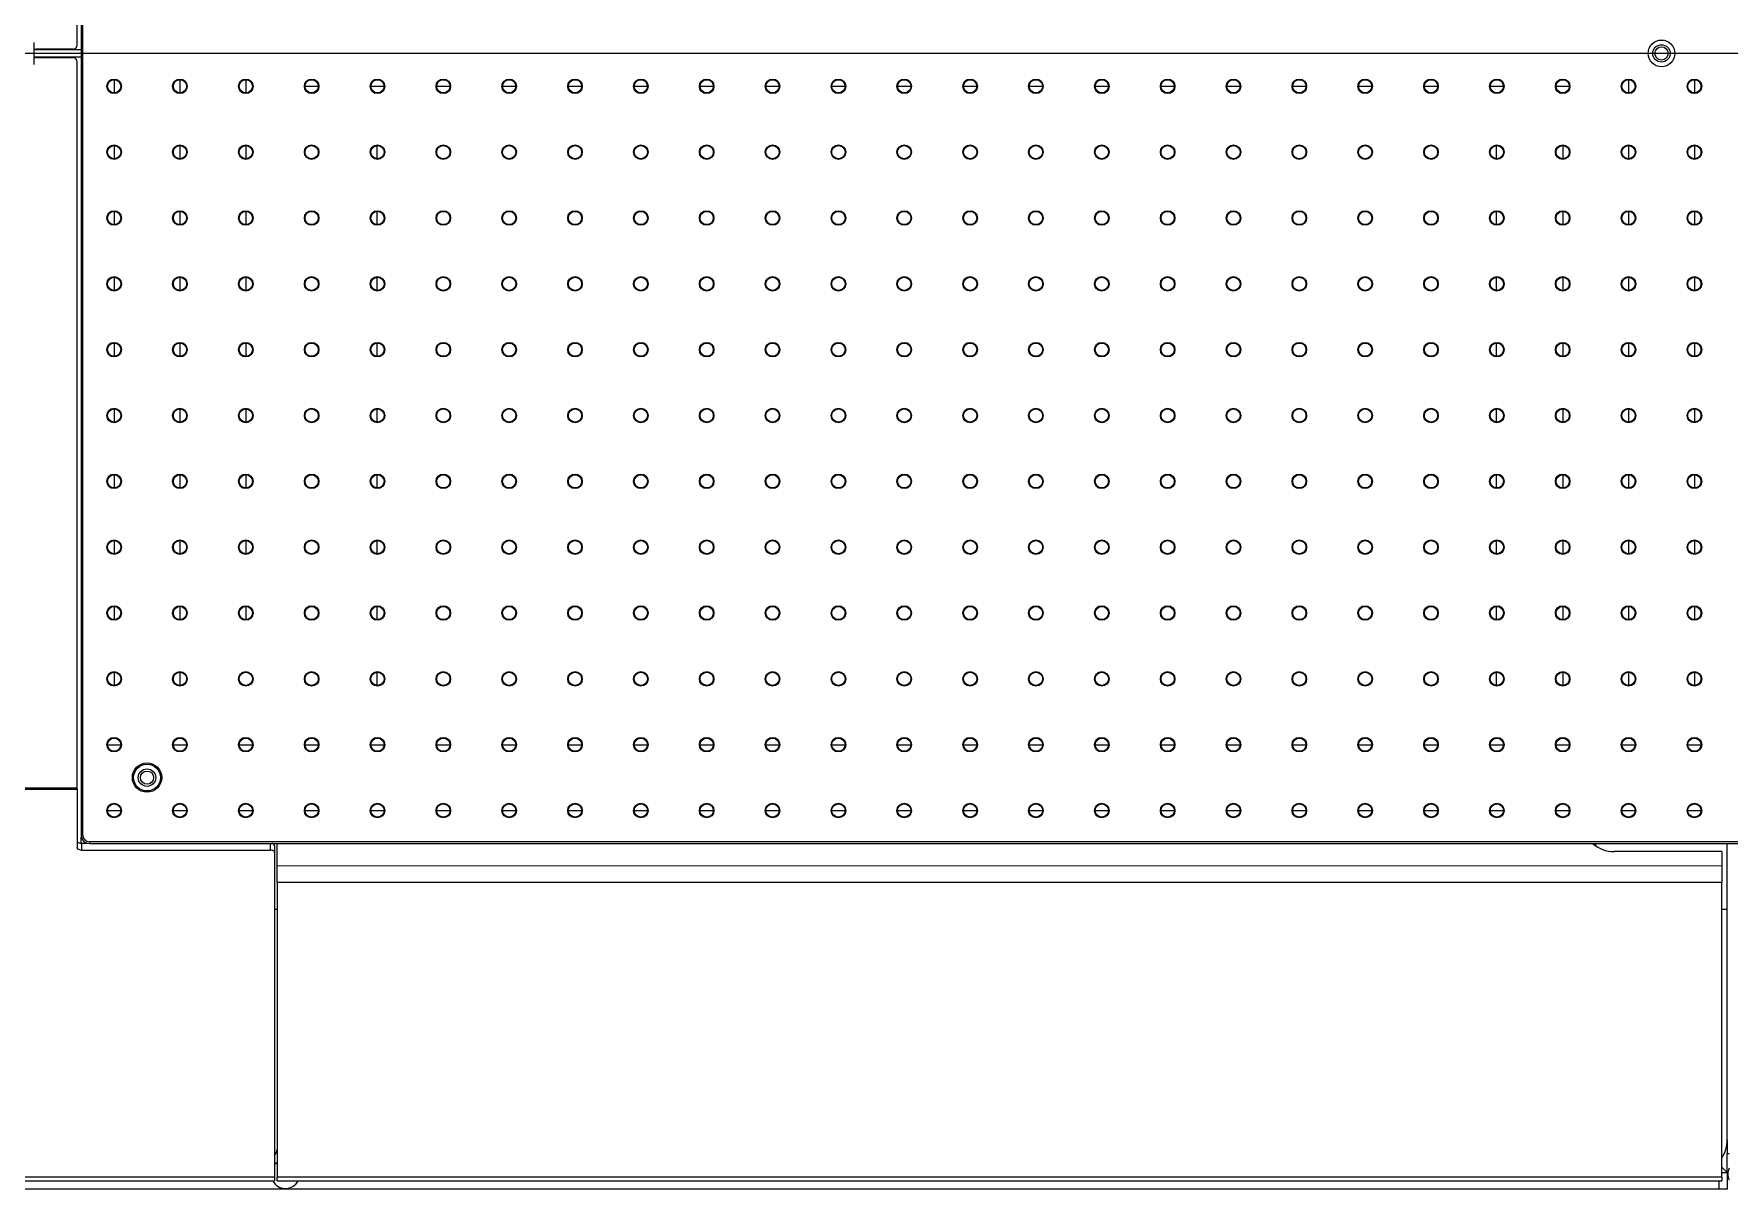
# Model space of a CAD drawing. Header units: millimetres. Extents: x -2048 to 999, y -438 to 438.
# Drawn here: x -291 to 363, y -438 to 8 of the extents above; entities that cross this region are included whole.
import ezdxf
from ezdxf.lldxf.tags import DXFTag

# ---------------------------------------------------------------- set-up
doc = ezdxf.new("R2010")
doc.units = ezdxf.units.MM
doc.layers.add('LGV', color=4, linetype='Continuous')
doc.layers.add('Refrence', color=6, linetype='Continuous')
tags = doc.linetypes.add('CENTERX2', pattern=[20.32, 12.7, -2.54, 2.54, -2.54]).pattern_tags.tags
tags[10:11] = [DXFTag(74, 4), DXFTag(75, 0), DXFTag(340, '0'), DXFTag(46, 1.0), DXFTag(50, 0.0), DXFTag(44, 0.0), DXFTag(45, 0.0)]
tags[8:9] = [DXFTag(74, 4), DXFTag(75, 0), DXFTag(340, '0'), DXFTag(46, 1.0), DXFTag(50, 0.0), DXFTag(44, 0.0), DXFTag(45, 0.0)]
tags[6:7] = [DXFTag(74, 4), DXFTag(75, 0), DXFTag(340, '0'), DXFTag(46, 1.0), DXFTag(50, 0.0), DXFTag(44, 0.0), DXFTag(45, 0.0)]
tags[4:5] = [DXFTag(74, 4), DXFTag(75, 0), DXFTag(340, '0'), DXFTag(46, 1.0), DXFTag(50, 0.0), DXFTag(44, 0.0), DXFTag(45, 0.0)]

msp = doc.modelspace()

# ---------------------------------------------------------------- linework, layer by layer
at = {"layer": 'LGV', "linetype": 'Continuous', "lineweight": 15}
for p, q in [((-272.42, 301.62), (-272.42, -301.62)), ((-271.78, -301.62), (-271.78, 301.62)), ((-273.95, 3.19), (-273.95, 283.33)), ((-275.55, 1.59), (-289.62, 1.59)), ((-289.62, 1.59), (-289.62, 1.59)), ((-278.71, 1.32), (-278.71, 1.59)), ((-289.62, -1.59), (-275.55, -1.59)), ((-289.62, -1.59), (-289.62, -1.59)), ((-278.71, -1.59), (-278.71, -1.32)), ((-273.95, -283.33), (-273.95, -3.19)), ((-259.71, -10.15), (-259.71, -15.25)), ((-234.31, -10.15), (-234.31, -15.25)), ((-208.91, -10.15), (-208.91, -15.25)), ((-186.07, -12.7), (-180.96, -12.7)), ((-160.67, -12.7), (-155.56, -12.7)), ((-135.27, -12.7), (-130.16, -12.7)), ((-109.87, -12.7), (-104.76, -12.7)), ((-84.47, -12.7), (-79.36, -12.7)), ((-59.07, -12.7), (-53.96, -12.7)), ((-33.67, -12.7), (-28.56, -12.7)), ((-8.27, -12.7), (-3.16, -12.7)), ((17.13, -12.7), (22.24, -12.7)), ((42.53, -12.7), (47.64, -12.7)), ((67.93, -12.7), (73.04, -12.7)), ((93.33, -12.7), (98.44, -12.7)), ((118.73, -12.7), (123.84, -12.7)), ((144.13, -12.7), (149.24, -12.7)), ((169.53, -12.7), (174.64, -12.7)), ((194.93, -12.7), (200.04, -12.7)), ((220.33, -12.7), (225.44, -12.7)), ((245.73, -12.7), (250.84, -12.7)), ((271.13, -12.7), (276.24, -12.7)), ((296.53, -12.7), (301.64, -12.7)), ((324.49, -10.15), (324.49, -15.25)), ((349.88, -10.15), (349.88, -15.25)), ((-259.71, -35.55), (-259.71, -40.65)), ((-234.31, -35.55), (-234.31, -40.65)), ((-208.91, -35.55), (-208.91, -40.65)), ((-158.31, -35.55), (-158.31, -40.65)), ((273.49, -40.65), (273.49, -35.55)), ((299.08, -35.55), (299.08, -40.65)), ((324.49, -35.55), (324.49, -40.65)), ((349.88, -35.55), (349.88, -40.65)), ((-259.71, -60.95), (-259.71, -66.05)), ((-234.31, -60.95), (-234.31, -66.05)), ((-208.91, -60.95), (-208.91, -66.05)), ((-158.31, -60.95), (-158.31, -66.05)), ((273.49, -66.05), (273.49, -60.95)), ((299.08, -60.95), (299.08, -66.05)), ((324.49, -60.95), (324.49, -66.05)), ((349.88, -60.95), (349.88, -66.05)), ((-259.71, -86.35), (-259.71, -91.45)), ((-234.31, -86.35), (-234.31, -91.45)), ((-208.91, -86.35), (-208.91, -91.45)), ((-158.31, -86.35), (-158.31, -91.45)), ((273.49, -91.45), (273.49, -86.35)), ((299.08, -86.35), (299.08, -91.45)), ((324.49, -86.35), (324.49, -91.45)), ((349.88, -86.35), (349.88, -91.45)), ((-259.71, -111.75), (-259.71, -116.85)), ((-234.31, -111.75), (-234.31, -116.85)), ((-208.91, -111.75), (-208.91, -116.85)), ((-158.31, -111.75), (-158.31, -116.85)), ((273.49, -116.85), (273.49, -111.75)), ((299.08, -111.75), (299.08, -116.85)), ((324.49, -111.75), (324.49, -116.85)), ((349.88, -111.75), (349.88, -116.85)), ((-259.71, -137.15), (-259.71, -142.25)), ((-234.31, -137.15), (-234.31, -142.25)), ((-208.91, -137.15), (-208.91, -142.25)), ((-158.31, -137.15), (-158.31, -142.25)), ((273.49, -142.25), (273.49, -137.15)), ((299.08, -137.15), (299.08, -142.25)), ((324.49, -137.15), (324.49, -142.25)), ((349.88, -137.15), (349.88, -142.25)), ((-259.71, -162.55), (-259.71, -167.65)), ((-234.31, -162.55), (-234.31, -167.65)), ((-208.91, -162.55), (-208.91, -167.65)), ((-158.31, -162.55), (-158.31, -167.65)), ((273.49, -167.65), (273.49, -162.55)), ((299.08, -162.55), (299.08, -167.65)), ((324.49, -162.55), (324.49, -167.65)), ((349.88, -162.55), (349.88, -167.65)), ((-259.71, -187.95), (-259.71, -193.05)), ((-234.31, -187.95), (-234.31, -193.05)), ((-208.91, -187.95), (-208.91, -193.05)), ((-158.31, -187.95), (-158.31, -193.05)), ((273.49, -193.05), (273.49, -187.95)), ((299.08, -187.95), (299.08, -193.05)), ((324.49, -187.95), (324.49, -193.05)), ((349.88, -187.95), (349.88, -193.05)), ((-259.71, -213.35), (-259.71, -218.45)), ((-234.31, -213.35), (-234.31, -218.45)), ((-208.91, -213.35), (-208.91, -218.45)), ((-158.31, -213.35), (-158.31, -218.45)), ((273.49, -218.45), (273.49, -213.35)), ((299.08, -213.35), (299.08, -218.45)), ((324.49, -213.35), (324.49, -218.45)), ((349.88, -213.35), (349.88, -218.45)), ((-259.71, -238.75), (-259.71, -243.85)), ((-234.31, -238.75), (-234.31, -243.85)), ((-158.31, -238.75), (-158.31, -243.85)), ((273.49, -243.85), (273.49, -238.75)), ((299.08, -238.75), (299.08, -243.85)), ((324.49, -238.75), (324.49, -243.85)), ((349.88, -238.75), (349.88, -243.85)), ((-262.27, -266.7), (-257.16, -266.7)), ((-236.87, -266.7), (-231.76, -266.7)), ((-211.47, -266.7), (-206.36, -266.7)), ((-186.07, -266.7), (-180.96, -266.7)), ((-160.67, -266.7), (-155.56, -266.7)), ((-135.27, -266.7), (-130.16, -266.7)), ((-109.87, -266.7), (-104.76, -266.7)), ((-84.47, -266.7), (-79.36, -266.7)), ((-59.07, -266.7), (-53.96, -266.7)), ((-33.67, -266.7), (-28.56, -266.7)), ((-8.27, -266.7), (-3.16, -266.7)), ((17.13, -266.7), (22.24, -266.7)), ((42.53, -266.7), (47.64, -266.7)), ((67.93, -266.7), (73.04, -266.7)), ((93.33, -266.7), (98.44, -266.7)), ((118.73, -266.7), (123.84, -266.7)), ((144.13, -266.7), (149.24, -266.7)), ((169.53, -266.7), (174.64, -266.7)), ((194.93, -266.7), (200.04, -266.7)), ((220.33, -266.7), (225.44, -266.7)), ((245.73, -266.7), (250.84, -266.7)), ((271.13, -266.7), (276.24, -266.7)), ((296.53, -266.7), (301.64, -266.7)), ((321.93, -266.7), (327.04, -266.7)), ((347.33, -266.7), (352.44, -266.7)), ((-461.76, -283.82), (-273.95, -283.82)), ((-459.69, -283.33), (-273.95, -283.33)), ((-273.95, -283.82), (-273.95, -283.33)), ((-273.95, -283.82), (-273.95, -306.43)), ((-262.27, -292.1), (-257.16, -292.1)), ((-236.87, -292.1), (-231.76, -292.1)), ((-211.47, -292.1), (-206.36, -292.1)), ((-186.07, -292.1), (-180.96, -292.1)), ((-160.67, -292.1), (-155.56, -292.1)), ((-135.27, -292.1), (-130.16, -292.1)), ((-109.87, -292.1), (-104.76, -292.1)), ((-84.47, -292.1), (-79.36, -292.1)), ((-59.07, -292.1), (-53.96, -292.1)), ((-33.67, -292.1), (-28.56, -292.1)), ((-8.27, -292.1), (-3.16, -292.1)), ((17.13, -292.1), (22.24, -292.1)), ((42.53, -292.1), (47.64, -292.1)), ((67.93, -292.1), (73.04, -292.1)), ((93.33, -292.1), (98.44, -292.1)), ((118.73, -292.1), (123.84, -292.1)), ((144.13, -292.1), (149.24, -292.1)), ((169.53, -292.1), (174.64, -292.1)), ((194.93, -292.1), (200.04, -292.1)), ((220.33, -292.1), (225.44, -292.1)), ((245.73, -292.1), (250.84, -292.1)), ((271.13, -292.1), (276.24, -292.1)), ((296.53, -292.1), (301.64, -292.1)), ((321.93, -292.1), (327.04, -292.1)), ((347.33, -292.1), (352.44, -292.1)), ((-271.78, -301.62), (-272.42, -301.62)), ((-272.36, -304.75), (-272.36, -302.19)), ((-272.35, -304.75), (-272.35, -307.35)), ((-272.35, -304.75), (-269.81, -304.75)), ((-269.24, -304.17), (-269.24, -304.8)), ((943.61, -304.17), (-269.24, -304.17)), ((-269.24, -304.8), (943.61, -304.8)), ((-199.39, -307.35), (-199.39, -304.8)), ((-197.79, -305.67), (-197.79, -308.27)), ((-196.79, -313.32), (-196.79, -304.8)), ((311.79, -304.8), (311.79, -305.74)), ((362.58, -330.2), (362.58, -304.8)), ((-272.35, -307.35), (-199.39, -307.35)), ((-197.79, -308.27), (-197.79, -433.54)), ((-196.79, -313.32), (360.44, -313.37)), ((-196.79, -319.82), (-196.79, -313.32)), ((360.44, -307.92), (318.89, -307.92)), ((360.44, -307.92), (360.44, -313.37)), ((360.44, -313.37), (360.44, -319.87)), ((-196.79, -319.82), (-196.8, -433.51)), ((360.44, -319.87), (-196.79, -319.82)), ((360.43, -433.56), (360.44, -319.87)), ((-197.79, -330.2), (-196.79, -330.2)), ((360.44, -330.2), (362.58, -330.2)), ((362.58, -419.1), (362.58, -330.2)), ((362.58, -419.1), (362.58, -424.43)), ((362.58, -424.43), (363.27, -424.43)), ((362.58, -431.8), (362.58, -424.43)), ((362.58, -431.8), (360.43, -429.64)), ((360.43, -429.64), (362.58, -431.8)), ((-197.79, -433.54), (-461.76, -433.54)), ((-459.73, -434.98), (-197.79, -434.98)), ((-197.79, -433.54), (-197.79, -434.98)), ((360.43, -433.56), (-196.8, -433.51)), ((-196.8, -434.95), (-196.8, -433.51)), ((-196.8, -434.95), (360.43, -435)), ((359.41, -438.15), (359.41, -435)), ((360.43, -431.8), (362.58, -431.8)), ((360.43, -433.56), (360.43, -435)), ((362.58, -431.8), (362.58, -438.15)), ((362.58, -431.8), (362.82, -431.8)), ((359.41, -438.15), (-354.96, -438.15)), ((362.58, -438.15), (359.41, -438.15))]:
    msp.add_line(p, q, dxfattribs=at)
at = {"layer": 'LGV', "linetype": 'Continuous', "lineweight": 15, "flags": 128}
for points in [[(-290.65, 4.25), (-290.65, 4.04), (-290.65, 3.44), (-290.65, 2.5), (-290.65, 1.31), (-290.65, 0), (-290.65, -1.31), (-290.65, -2.5), (-290.65, -3.44), (-290.65, -4.04), (-290.65, -4.25)], [(-273.95, -303.83), (-273.92, -304.01), (-273.83, -304.18), (-273.68, -304.34), (-273.48, -304.48), (-273.24, -304.59), (-272.96, -304.68), (-272.66, -304.73), (-272.35, -304.75)], [(-272.35, -307.35), (-272.66, -307.33), (-272.96, -307.28), (-273.24, -307.19), (-273.48, -307.08), (-273.68, -306.94), (-273.83, -306.78), (-273.92, -306.61), (-273.95, -306.43)], [(-197.79, -308.27), (-197.82, -308.09), (-197.91, -307.92), (-198.06, -307.76), (-198.26, -307.62), (-198.5, -307.5), (-198.78, -307.42), (-199.08, -307.37), (-199.39, -307.35)], [(-197.79, -428.68), (-197.55, -428.43), (-196.8, -427.8)]]:
    msp.add_lwpolyline(points, dxfattribs=at)
at = {"layer": 'LGV', "linetype": 'Continuous', "lineweight": 15}
for centre, radius in [((337.19, 0), 5.16), ((337.19, 0), 3.37), ((337.19, 0), 2.55), ((-259.71, -12.7), 2.81), ((-259.71, -12.7), 2.55), ((-234.31, -12.7), 2.81), ((-234.31, -12.7), 2.55), ((-208.91, -12.7), 2.81), ((-208.91, -12.7), 2.55), ((-183.51, -12.7), 2.81), ((-183.51, -12.7), 2.55), ((-158.12, -12.7), 2.81), ((-158.12, -12.7), 2.55), ((-132.71, -12.7), 2.81), ((-132.71, -12.7), 2.55), ((-107.31, -12.7), 2.81), ((-107.31, -12.7), 2.55), ((-81.91, -12.7), 2.81), ((-81.91, -12.7), 2.55), ((-56.51, -12.7), 2.81), ((-56.51, -12.7), 2.55), ((-31.12, -12.7), 2.81), ((-31.12, -12.7), 2.55), ((-5.71, -12.7), 2.81), ((-5.71, -12.7), 2.55), ((19.69, -12.7), 2.81), ((19.69, -12.7), 2.55), ((45.09, -12.7), 2.81), ((45.09, -12.7), 2.55), ((70.49, -12.7), 2.81), ((70.49, -12.7), 2.55), ((95.88, -12.7), 2.81), ((95.88, -12.7), 2.55), ((121.29, -12.7), 2.81), ((121.29, -12.7), 2.55), ((146.69, -12.7), 2.81), ((146.69, -12.7), 2.55), ((172.09, -12.7), 2.81), ((172.09, -12.7), 2.55), ((197.49, -12.7), 2.81), ((197.49, -12.7), 2.55), ((222.88, -12.7), 2.81), ((222.88, -12.7), 2.55), ((248.29, -12.7), 2.81), ((248.29, -12.7), 2.55), ((273.69, -12.7), 2.81), ((273.69, -12.7), 2.55), ((299.08, -12.7), 2.81), ((299.08, -12.7), 2.55), ((324.49, -12.7), 2.81), ((324.49, -12.7), 2.55), ((349.88, -12.7), 2.81), ((349.88, -12.7), 2.55), ((-259.71, -38.1), 2.81), ((-259.71, -38.1), 2.55), ((-234.31, -38.1), 2.81), ((-234.31, -38.1), 2.55), ((-208.91, -38.1), 2.81), ((-208.91, -38.1), 2.55), ((-183.51, -38.1), 2.81), ((-183.51, -38.1), 2.55), ((-158.12, -38.1), 2.81), ((-158.12, -38.1), 2.55), ((-132.71, -38.1), 2.81), ((-132.71, -38.1), 2.55), ((-107.31, -38.1), 2.81), ((-107.31, -38.1), 2.55), ((-81.91, -38.1), 2.81), ((-81.91, -38.1), 2.55), ((-56.51, -38.1), 2.81), ((-56.51, -38.1), 2.55), ((-31.12, -38.1), 2.81), ((-31.12, -38.1), 2.55), ((-5.71, -38.1), 2.81), ((-5.71, -38.1), 2.55), ((19.69, -38.1), 2.81), ((19.69, -38.1), 2.55), ((45.09, -38.1), 2.81), ((45.09, -38.1), 2.55), ((70.49, -38.1), 2.81), ((70.49, -38.1), 2.55), ((95.88, -38.1), 2.81), ((95.88, -38.1), 2.55), ((121.29, -38.1), 2.81), ((121.29, -38.1), 2.55), ((146.69, -38.1), 2.81), ((146.69, -38.1), 2.55), ((172.09, -38.1), 2.81), ((172.09, -38.1), 2.55), ((197.49, -38.1), 2.81), ((197.49, -38.1), 2.55), ((222.88, -38.1), 2.81), ((222.88, -38.1), 2.55), ((248.29, -38.1), 2.81), ((248.29, -38.1), 2.55), ((273.69, -38.1), 2.81), ((273.69, -38.1), 2.55), ((299.08, -38.1), 2.81), ((299.08, -38.1), 2.55), ((324.49, -38.1), 2.81), ((324.49, -38.1), 2.55), ((349.88, -38.1), 2.81), ((349.88, -38.1), 2.55), ((-259.71, -63.5), 2.81), ((-259.71, -63.5), 2.55), ((-234.31, -63.5), 2.81), ((-234.31, -63.5), 2.55), ((-208.91, -63.5), 2.81), ((-208.91, -63.5), 2.55), ((-183.51, -63.5), 2.81), ((-183.51, -63.5), 2.55), ((-158.12, -63.5), 2.81), ((-158.12, -63.5), 2.55), ((-132.71, -63.5), 2.81), ((-132.71, -63.5), 2.55), ((-107.31, -63.5), 2.81), ((-107.31, -63.5), 2.55), ((-81.91, -63.5), 2.81), ((-81.91, -63.5), 2.55), ((-56.51, -63.5), 2.81), ((-56.51, -63.5), 2.55), ((-31.12, -63.5), 2.81), ((-31.12, -63.5), 2.55), ((-5.71, -63.5), 2.81), ((-5.71, -63.5), 2.55), ((19.69, -63.5), 2.81), ((19.69, -63.5), 2.55), ((45.09, -63.5), 2.81), ((45.09, -63.5), 2.55), ((70.49, -63.5), 2.81), ((70.49, -63.5), 2.55), ((95.88, -63.5), 2.81), ((95.88, -63.5), 2.55), ((121.29, -63.5), 2.81), ((121.29, -63.5), 2.55), ((146.69, -63.5), 2.81), ((146.69, -63.5), 2.55), ((172.09, -63.5), 2.81), ((172.09, -63.5), 2.55), ((197.49, -63.5), 2.81), ((197.49, -63.5), 2.55), ((222.88, -63.5), 2.81), ((222.88, -63.5), 2.55), ((248.29, -63.5), 2.81), ((248.29, -63.5), 2.55), ((273.69, -63.5), 2.81), ((273.69, -63.5), 2.55), ((299.08, -63.5), 2.81), ((299.08, -63.5), 2.55), ((324.49, -63.5), 2.81), ((324.49, -63.5), 2.55), ((349.88, -63.5), 2.81), ((349.88, -63.5), 2.55), ((-259.71, -88.9), 2.81), ((-259.71, -88.9), 2.55), ((-234.31, -88.9), 2.81), ((-234.31, -88.9), 2.55), ((-208.91, -88.9), 2.81), ((-208.91, -88.9), 2.55), ((-183.51, -88.9), 2.81), ((-183.51, -88.9), 2.55), ((-158.12, -88.9), 2.81), ((-158.12, -88.9), 2.55), ((-132.71, -88.9), 2.81), ((-132.71, -88.9), 2.55), ((-107.31, -88.9), 2.81), ((-107.31, -88.9), 2.55), ((-81.91, -88.9), 2.81), ((-81.91, -88.9), 2.55), ((-56.51, -88.9), 2.81), ((-56.51, -88.9), 2.55), ((-31.12, -88.9), 2.81), ((-31.12, -88.9), 2.55), ((-5.71, -88.9), 2.81), ((-5.71, -88.9), 2.55), ((19.69, -88.9), 2.81), ((19.69, -88.9), 2.55), ((45.09, -88.9), 2.81), ((45.09, -88.9), 2.55), ((70.49, -88.9), 2.81), ((70.49, -88.9), 2.55), ((95.88, -88.9), 2.81), ((95.88, -88.9), 2.55), ((121.29, -88.9), 2.81), ((121.29, -88.9), 2.55), ((146.69, -88.9), 2.81), ((146.69, -88.9), 2.55), ((172.09, -88.9), 2.81), ((172.09, -88.9), 2.55), ((197.49, -88.9), 2.81), ((197.49, -88.9), 2.55), ((222.88, -88.9), 2.81), ((222.88, -88.9), 2.55), ((248.29, -88.9), 2.81), ((248.29, -88.9), 2.55), ((273.69, -88.9), 2.81), ((273.69, -88.9), 2.55), ((299.08, -88.9), 2.81), ((299.08, -88.9), 2.55), ((324.49, -88.9), 2.81), ((324.49, -88.9), 2.55), ((349.88, -88.9), 2.81), ((349.88, -88.9), 2.55), ((-259.71, -114.3), 2.81), ((-259.71, -114.3), 2.55), ((-234.31, -114.3), 2.81), ((-234.31, -114.3), 2.55), ((-208.91, -114.3), 2.81), ((-208.91, -114.3), 2.55), ((-183.51, -114.3), 2.81), ((-183.51, -114.3), 2.55), ((-158.12, -114.3), 2.81), ((-158.12, -114.3), 2.55), ((-132.71, -114.3), 2.81), ((-132.71, -114.3), 2.55), ((-107.31, -114.3), 2.81), ((-107.31, -114.3), 2.55), ((-81.91, -114.3), 2.81), ((-81.91, -114.3), 2.55), ((-56.51, -114.3), 2.81), ((-56.51, -114.3), 2.55), ((-31.12, -114.3), 2.81), ((-31.12, -114.3), 2.55), ((-5.71, -114.3), 2.81), ((-5.71, -114.3), 2.55), ((19.69, -114.3), 2.81), ((19.69, -114.3), 2.55), ((45.09, -114.3), 2.81), ((45.09, -114.3), 2.55), ((70.49, -114.3), 2.81), ((70.49, -114.3), 2.55), ((95.88, -114.3), 2.81), ((95.88, -114.3), 2.55), ((121.29, -114.3), 2.81), ((121.29, -114.3), 2.55), ((146.69, -114.3), 2.81), ((146.69, -114.3), 2.55), ((172.09, -114.3), 2.81), ((172.09, -114.3), 2.55), ((197.49, -114.3), 2.81), ((197.49, -114.3), 2.55), ((222.88, -114.3), 2.81), ((222.88, -114.3), 2.55), ((248.29, -114.3), 2.81), ((248.29, -114.3), 2.55), ((273.69, -114.3), 2.81), ((273.69, -114.3), 2.55), ((299.08, -114.3), 2.81), ((299.08, -114.3), 2.55), ((324.49, -114.3), 2.81), ((324.49, -114.3), 2.55), ((349.88, -114.3), 2.81), ((349.88, -114.3), 2.55), ((-259.71, -139.7), 2.81), ((-259.71, -139.7), 2.55), ((-234.31, -139.7), 2.81), ((-234.31, -139.7), 2.55), ((-208.91, -139.7), 2.81), ((-208.91, -139.7), 2.55), ((-183.51, -139.7), 2.81), ((-183.51, -139.7), 2.55), ((-158.12, -139.7), 2.81), ((-158.12, -139.7), 2.55), ((-132.71, -139.7), 2.81), ((-132.71, -139.7), 2.55), ((-107.31, -139.7), 2.81), ((-107.31, -139.7), 2.55), ((-81.91, -139.7), 2.81), ((-81.91, -139.7), 2.55), ((-56.51, -139.7), 2.81), ((-56.51, -139.7), 2.55), ((-31.12, -139.7), 2.81), ((-31.12, -139.7), 2.55), ((-5.71, -139.7), 2.81), ((-5.71, -139.7), 2.55), ((19.69, -139.7), 2.81), ((19.69, -139.7), 2.55), ((45.09, -139.7), 2.81), ((45.09, -139.7), 2.55), ((70.49, -139.7), 2.81), ((70.49, -139.7), 2.55), ((95.88, -139.7), 2.81), ((95.88, -139.7), 2.55), ((121.29, -139.7), 2.81), ((121.29, -139.7), 2.55), ((146.69, -139.7), 2.81), ((146.69, -139.7), 2.55), ((172.09, -139.7), 2.81), ((172.09, -139.7), 2.55), ((197.49, -139.7), 2.81), ((197.49, -139.7), 2.55), ((222.88, -139.7), 2.81), ((222.88, -139.7), 2.55), ((248.29, -139.7), 2.81), ((248.29, -139.7), 2.55), ((273.69, -139.7), 2.81), ((273.69, -139.7), 2.55), ((299.08, -139.7), 2.81), ((299.08, -139.7), 2.55), ((324.49, -139.7), 2.81), ((324.49, -139.7), 2.55), ((349.88, -139.7), 2.81), ((349.88, -139.7), 2.55), ((-259.71, -165.1), 2.81), ((-259.71, -165.1), 2.55), ((-234.31, -165.1), 2.81), ((-234.31, -165.1), 2.55), ((-208.91, -165.1), 2.81), ((-208.91, -165.1), 2.55), ((-183.51, -165.1), 2.81), ((-183.51, -165.1), 2.55), ((-158.12, -165.1), 2.81), ((-158.12, -165.1), 2.55), ((-132.71, -165.1), 2.81), ((-132.71, -165.1), 2.55), ((-107.31, -165.1), 2.81), ((-107.31, -165.1), 2.55), ((-81.91, -165.1), 2.81), ((-81.91, -165.1), 2.55), ((-56.51, -165.1), 2.81), ((-56.51, -165.1), 2.55), ((-31.12, -165.1), 2.81), ((-31.12, -165.1), 2.55), ((-5.71, -165.1), 2.81), ((-5.71, -165.1), 2.55), ((19.69, -165.1), 2.81), ((19.69, -165.1), 2.55), ((45.09, -165.1), 2.81), ((45.09, -165.1), 2.55), ((70.49, -165.1), 2.81), ((70.49, -165.1), 2.55), ((95.88, -165.1), 2.81), ((95.88, -165.1), 2.55), ((121.29, -165.1), 2.81), ((121.29, -165.1), 2.55), ((146.69, -165.1), 2.81), ((146.69, -165.1), 2.55), ((172.09, -165.1), 2.81), ((172.09, -165.1), 2.55), ((197.49, -165.1), 2.81), ((197.49, -165.1), 2.55), ((222.88, -165.1), 2.81), ((222.88, -165.1), 2.55), ((248.29, -165.1), 2.81), ((248.29, -165.1), 2.55), ((273.69, -165.1), 2.81), ((273.69, -165.1), 2.55), ((299.08, -165.1), 2.81), ((299.08, -165.1), 2.55), ((324.49, -165.1), 2.81), ((324.49, -165.1), 2.55), ((349.88, -165.1), 2.81), ((349.88, -165.1), 2.55), ((-259.71, -190.5), 2.81), ((-259.71, -190.5), 2.55), ((-234.31, -190.5), 2.81), ((-234.31, -190.5), 2.55), ((-208.91, -190.5), 2.81), ((-208.91, -190.5), 2.55), ((-183.51, -190.5), 2.81), ((-183.51, -190.5), 2.55), ((-158.12, -190.5), 2.81), ((-158.12, -190.5), 2.55), ((-132.71, -190.5), 2.81), ((-132.71, -190.5), 2.55), ((-107.31, -190.5), 2.81), ((-107.31, -190.5), 2.55), ((-81.91, -190.5), 2.81), ((-81.91, -190.5), 2.55), ((-56.51, -190.5), 2.81), ((-56.51, -190.5), 2.55), ((-31.12, -190.5), 2.81), ((-31.12, -190.5), 2.55), ((-5.71, -190.5), 2.81), ((-5.71, -190.5), 2.55), ((19.69, -190.5), 2.81), ((19.69, -190.5), 2.55), ((45.09, -190.5), 2.81), ((45.09, -190.5), 2.55), ((70.49, -190.5), 2.81), ((70.49, -190.5), 2.55), ((95.88, -190.5), 2.81), ((95.88, -190.5), 2.55), ((121.29, -190.5), 2.81), ((121.29, -190.5), 2.55), ((146.69, -190.5), 2.81), ((146.69, -190.5), 2.55), ((172.09, -190.5), 2.81), ((172.09, -190.5), 2.55), ((197.49, -190.5), 2.81), ((197.49, -190.5), 2.55), ((222.88, -190.5), 2.81), ((222.88, -190.5), 2.55), ((248.29, -190.5), 2.81), ((248.29, -190.5), 2.55), ((273.69, -190.5), 2.81), ((273.69, -190.5), 2.55), ((299.08, -190.5), 2.81), ((299.08, -190.5), 2.55), ((324.49, -190.5), 2.81), ((324.49, -190.5), 2.55), ((349.88, -190.5), 2.81), ((349.88, -190.5), 2.55), ((-259.71, -215.9), 2.81), ((-259.71, -215.9), 2.55), ((-234.31, -215.9), 2.81), ((-234.31, -215.9), 2.55), ((-208.91, -215.9), 2.81), ((-208.91, -215.9), 2.55), ((-183.51, -215.9), 2.81), ((-183.51, -215.9), 2.55), ((-158.12, -215.9), 2.81), ((-158.12, -215.9), 2.55), ((-132.71, -215.9), 2.81), ((-132.71, -215.9), 2.55), ((-107.31, -215.9), 2.81), ((-107.31, -215.9), 2.55), ((-81.91, -215.9), 2.81), ((-81.91, -215.9), 2.55), ((-56.51, -215.9), 2.81), ((-56.51, -215.9), 2.55), ((-31.12, -215.9), 2.81), ((-31.12, -215.9), 2.55), ((-5.71, -215.9), 2.81), ((-5.71, -215.9), 2.55), ((19.69, -215.9), 2.81), ((19.69, -215.9), 2.55), ((45.09, -215.9), 2.81), ((45.09, -215.9), 2.55), ((70.49, -215.9), 2.81), ((70.49, -215.9), 2.55), ((95.88, -215.9), 2.81), ((95.88, -215.9), 2.55), ((121.29, -215.9), 2.81), ((121.29, -215.9), 2.55), ((146.69, -215.9), 2.81), ((146.69, -215.9), 2.55), ((172.09, -215.9), 2.81), ((172.09, -215.9), 2.55), ((197.49, -215.9), 2.81), ((197.49, -215.9), 2.55), ((222.88, -215.9), 2.81), ((222.88, -215.9), 2.55), ((248.29, -215.9), 2.81), ((248.29, -215.9), 2.55), ((273.69, -215.9), 2.81), ((273.69, -215.9), 2.55), ((299.08, -215.9), 2.81), ((299.08, -215.9), 2.55), ((324.49, -215.9), 2.81), ((324.49, -215.9), 2.55), ((349.88, -215.9), 2.81), ((349.88, -215.9), 2.55), ((-259.71, -241.3), 2.81), ((-259.71, -241.3), 2.55), ((-234.31, -241.3), 2.81), ((-234.31, -241.3), 2.55), ((-208.91, -241.3), 2.81), ((-208.91, -241.3), 2.55), ((-183.51, -241.3), 2.81), ((-183.51, -241.3), 2.55), ((-158.12, -241.3), 2.81), ((-158.12, -241.3), 2.55), ((-132.71, -241.3), 2.81), ((-132.71, -241.3), 2.55), ((-107.31, -241.3), 2.81), ((-107.31, -241.3), 2.55), ((-81.91, -241.3), 2.81), ((-81.91, -241.3), 2.55), ((-56.51, -241.3), 2.81), ((-56.51, -241.3), 2.55), ((-31.12, -241.3), 2.81), ((-31.12, -241.3), 2.55), ((-5.71, -241.3), 2.81), ((-5.71, -241.3), 2.55), ((19.69, -241.3), 2.81), ((19.69, -241.3), 2.55), ((45.09, -241.3), 2.81), ((45.09, -241.3), 2.55), ((70.49, -241.3), 2.81), ((70.49, -241.3), 2.55), ((95.88, -241.3), 2.81), ((95.88, -241.3), 2.55), ((121.29, -241.3), 2.81), ((121.29, -241.3), 2.55), ((146.69, -241.3), 2.81), ((146.69, -241.3), 2.55), ((172.09, -241.3), 2.81), ((172.09, -241.3), 2.55), ((197.49, -241.3), 2.81), ((197.49, -241.3), 2.55), ((222.88, -241.3), 2.81), ((222.88, -241.3), 2.55), ((248.29, -241.3), 2.81), ((248.29, -241.3), 2.55), ((273.69, -241.3), 2.81), ((273.69, -241.3), 2.55), ((299.08, -241.3), 2.81), ((299.08, -241.3), 2.55), ((324.49, -241.3), 2.81), ((324.49, -241.3), 2.55), ((349.88, -241.3), 2.81), ((349.88, -241.3), 2.55), ((-259.71, -266.7), 2.81), ((-259.71, -266.7), 2.55), ((-234.31, -266.7), 2.81), ((-234.31, -266.7), 2.55), ((-208.91, -266.7), 2.81), ((-208.91, -266.7), 2.55), ((-183.51, -266.7), 2.81), ((-183.51, -266.7), 2.55), ((-158.12, -266.7), 2.81), ((-158.12, -266.7), 2.55), ((-132.71, -266.7), 2.81), ((-132.71, -266.7), 2.55), ((-107.31, -266.7), 2.81), ((-107.31, -266.7), 2.55), ((-81.91, -266.7), 2.81), ((-81.91, -266.7), 2.55), ((-56.51, -266.7), 2.81), ((-56.51, -266.7), 2.55), ((-31.12, -266.7), 2.81), ((-31.12, -266.7), 2.55), ((-5.71, -266.7), 2.81), ((-5.71, -266.7), 2.55), ((19.69, -266.7), 2.81), ((19.69, -266.7), 2.55), ((45.09, -266.7), 2.81), ((45.09, -266.7), 2.55), ((70.49, -266.7), 2.81), ((70.49, -266.7), 2.55), ((95.88, -266.7), 2.81), ((95.88, -266.7), 2.55), ((121.29, -266.7), 2.81), ((121.29, -266.7), 2.55), ((146.69, -266.7), 2.81), ((146.69, -266.7), 2.55), ((172.09, -266.7), 2.81), ((172.09, -266.7), 2.55), ((197.49, -266.7), 2.81), ((197.49, -266.7), 2.55), ((222.88, -266.7), 2.81), ((222.88, -266.7), 2.55), ((248.29, -266.7), 2.81), ((248.29, -266.7), 2.55), ((273.69, -266.7), 2.81), ((273.69, -266.7), 2.55), ((299.08, -266.7), 2.81), ((299.08, -266.7), 2.55), ((324.49, -266.7), 2.81), ((324.49, -266.7), 2.55), ((349.88, -266.7), 2.81), ((349.88, -266.7), 2.55), ((-247.01, -279.4), 5.66), ((-247.01, -279.4), 5.16), ((-247.01, -279.4), 3.37), ((-247.01, -279.4), 2.55), ((-259.71, -292.1), 2.81), ((-259.71, -292.1), 2.55), ((-234.31, -292.1), 2.81), ((-234.31, -292.1), 2.55), ((-208.91, -292.1), 2.81), ((-208.91, -292.1), 2.55), ((-183.51, -292.1), 2.81), ((-183.51, -292.1), 2.55), ((-158.12, -292.1), 2.81), ((-158.12, -292.1), 2.55), ((-132.71, -292.1), 2.81), ((-132.71, -292.1), 2.55), ((-107.31, -292.1), 2.81), ((-107.31, -292.1), 2.55), ((-81.91, -292.1), 2.81), ((-81.91, -292.1), 2.55), ((-56.51, -292.1), 2.81), ((-56.51, -292.1), 2.55), ((-31.12, -292.1), 2.81), ((-31.12, -292.1), 2.55), ((-5.71, -292.1), 2.81), ((-5.71, -292.1), 2.55), ((19.69, -292.1), 2.81), ((19.69, -292.1), 2.55), ((45.09, -292.1), 2.81), ((45.09, -292.1), 2.55), ((70.49, -292.1), 2.81), ((70.49, -292.1), 2.55), ((95.88, -292.1), 2.81), ((95.88, -292.1), 2.55), ((121.29, -292.1), 2.81), ((121.29, -292.1), 2.55), ((146.69, -292.1), 2.81), ((146.69, -292.1), 2.55), ((172.09, -292.1), 2.81), ((172.09, -292.1), 2.55), ((197.49, -292.1), 2.81), ((197.49, -292.1), 2.55), ((222.88, -292.1), 2.81), ((222.88, -292.1), 2.55), ((248.29, -292.1), 2.81), ((248.29, -292.1), 2.55), ((273.69, -292.1), 2.81), ((273.69, -292.1), 2.55), ((299.08, -292.1), 2.81), ((299.08, -292.1), 2.55), ((324.49, -292.1), 2.81), ((324.49, -292.1), 2.55), ((349.88, -292.1), 2.81), ((349.88, -292.1), 2.55)]:
    msp.add_circle(centre, radius, dxfattribs=at)
for centre, radius, start, end in [((-289.62, 3.19), 1.6, 230.10679, 270), ((-289.62, 3.19), 1.6, 230.13265, 270), ((-275.55, 3.19), 1.6, 270, 0), ((-289.62, -3.19), 1.6, 90, 129.89321), ((-289.62, -3.19), 1.6, 90, 129.86735), ((-275.55, -3.19), 1.6, 360, 90), ((-269.24, -301.62), 3.17, 180, 270), ((-269.24, -301.62), 2.54, 180, 270), ((-198.88, -305.92), 1.12, 13.26585, 88.72895), ((318.9, -295.22), 12.7, 228.97377, 269.99489), ((-208.91, -419.1), 12.7, 331.16355, 342.56671), ((349.88, -419.1), 12.7, 326.10321, 0), ((368.35, -432.36), 5.56, 156.10449, 203.89551), ((-193.62, -432.36), 5.56, 208.08995, 332.20142)]:
    msp.add_arc(centre, radius, start, end, dxfattribs=at)
for points, knots in [([(-272.36, 1.32), (-273.45, 1.32), (-276.32, 1.32), (-281.32, 1.32), (-286.33, 1.32), (-289.55, 1.32), (-290.65, 1.32)], [0, 0, 0, 0, 0.177874, 0.471435, 0.820306, 1, 1, 1, 1]), ([(-290.65, -1.32), (-290.62, -1.32), (-288.88, -1.32), (-285.69, -1.32), (-281.31, -1.32), (-277.64, -1.32), (-274.74, -1.32), (-273.05, -1.32), (-272.36, -1.32)], [0, 0, 0, 0, 0.004014, 0.285203, 0.524548, 0.722027, 0.88804, 1, 1, 1, 1])]:
    msp.add_open_spline(points, degree=3, knots=knots, dxfattribs=at)
at = {"layer": 'Refrence', "linetype": 'CENTERX2', "lineweight": 0}
msp.add_line((735.97, 0), (-735.96, 0), dxfattribs=at)

doc.saveas('drawing.dxf')
